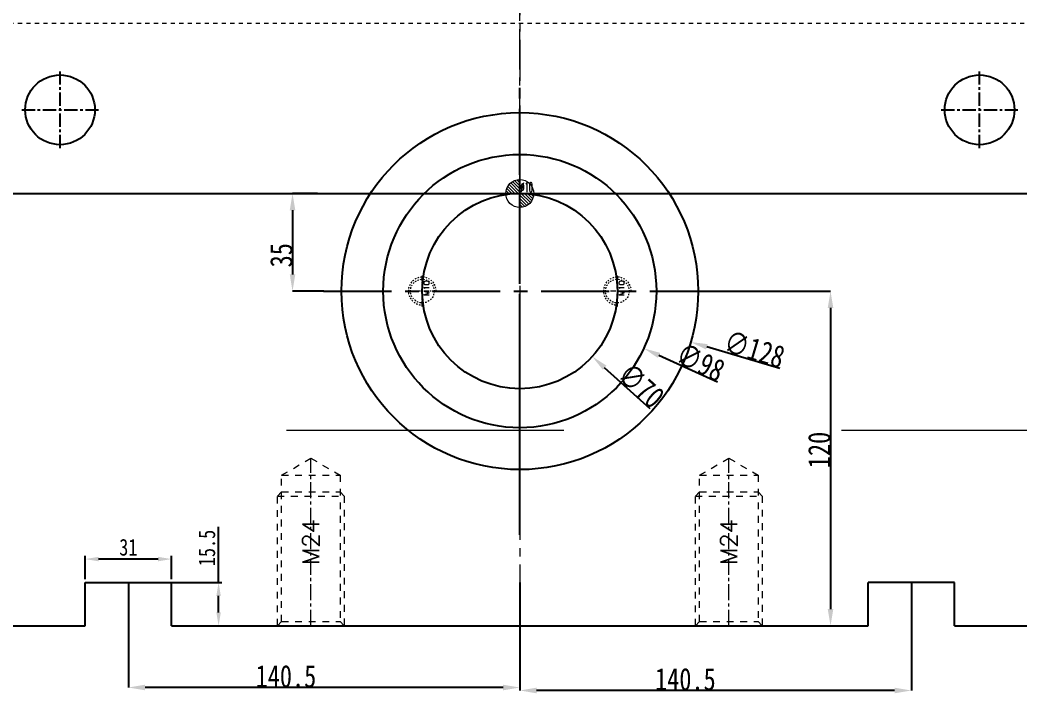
# Model space of a CAD drawing. Header units: millimetres. Extents: x -941 to 1421, y -11614 to -3210.
# Drawn here: x -170.5 to 188.4, y -4088 to -3846.4 of the extents above; entities that cross this region are included whole.
import ezdxf
from ezdxf.enums import TextEntityAlignment as Align

# ---------------------------------------------------------------- set-up
doc = ezdxf.new("R2010")
doc.units = ezdxf.units.MM
doc.header["$LTSCALE"] = 16.335
doc.header["$PDMODE"] = 3
doc.header["$PDSIZE"] = 0.3125
doc.linetypes.add('CENTER', pattern=[0.6, 0.375, -0.075, 0.075, -0.075])
doc.linetypes.add('HIDDEN', pattern=[0.2, 0.1, -0.1])
doc.layers.get('0').update_dxf_attribs({"linetype": 'CONTINUOUS'})
doc.layers.get('Defpoints').update_dxf_attribs({"linetype": 'CONTINUOUS'})
for name, color, linetype, lineweight in [('center', 1, 'CENTER', 9), ('cool', 153, 'HIDDEN', 9), ('dim', 82, 'CONTINUOUS', 9), ('epin', 13, 'CONTINUOUS', 9), ('moldbase', 7, 'CONTINUOUS', 20), ('screw', 33, 'CONTINUOUS', 13)]:
    doc.layers.add(name, color=color, linetype=linetype, lineweight=lineweight)
doc.styles.get("Standard").update_dxf_attribs({"font": 'txt', "width": 0.8})
doc.styles.add('TXT', font='txt.shx', dxfattribs={"bigfont": 'gbcbig.shx'})
doc.styles.add('TXT05', font='txt.shx', dxfattribs={"width": 0.5, "bigfont": 'gbcbig.shx'})
doc.dimstyles.new('ISO-25', dxfattribs={"dimtxt": 8, "dimasz": 6, "dimexe": 0, "dimexo": 0, "dimgap": 0, "dimtad": 1, "dimdsep": 46, "dimtxsty": 'Standard', "dimcen": 0, "dimclrd": 4, "dimclre": 4, "dimclrt": 6, "dimazin": 0, "dimtfac": 1, "dimtofl": 0, "dimtmove": 0, "dimatfit": 3, "dimfxl": 0, "dimarcsym": 0})

# ---------------------------------------------------------------- blocks, each defined once
blk = doc.blocks.new('*D377')
at = {"color": 4, "lineweight": -2}
blk.add_line((79.78, -3976.28), (58.83, -3966.61), dxfattribs=at)
at = {"color": 4}
blk.add_solid([(59.25, -3965.71), (58.41, -3967.52), (53.39, -3964.1)], dxfattribs=at)
at = {"layer": 'Defpoints', "color": 0}
for p in [(-35.59, -3923.03), (53.39, -3964.1)]:
    blk.add_point(p, dxfattribs=at)
at = {"color": 6, "insert": (73.71, -3969.07), "char_height": 8, "attachment_point": 5, "rotation": 335.2248}
blk.add_mtext('∅98', dxfattribs=at)
blk = doc.blocks.new('*D378')
at = {"color": 4, "lineweight": -2}
blk.add_line((102.18, -3971.34), (75.98, -3963.54), dxfattribs=at)
at = {"color": 4}
blk.add_solid([(76.27, -3962.58), (75.7, -3964.5), (70.23, -3961.83)], dxfattribs=at)
at = {"layer": 'Defpoints', "color": 0}
for p in [(-52.44, -3925.3), (70.23, -3961.83)]:
    blk.add_point(p, dxfattribs=at)
at = {"color": 6, "insert": (93.1, -3964.46), "char_height": 8, "attachment_point": 5, "rotation": 343.4187}
blk.add_mtext('∅128', dxfattribs=at)
blk = doc.blocks.new('screw_m10_g')
at = {"layer": 'screw', "color": 1, "linetype": 'CENTER', "ltscale": 0.310989}
for p, q in [((0, -5.5), (0, 5.5)), ((-5.5, 0), (5.5, 0))]:
    blk.add_line(p, q, dxfattribs=at)
at = {"layer": 'screw', "linetype": 'HIDDEN', "ltscale": 0.310989}
blk.add_circle((0, 0), 4.25, dxfattribs=at)
at = {"layer": 'screw', "color": 92, "linetype": 'HIDDEN', "ltscale": 0.310989}
blk.add_arc((0, 0), 5, 270, 180, dxfattribs=at)
at = {"layer": 'screw', "color": 6, "style": 'TXT'}
blk.add_text('M10', height=2, dxfattribs=at).set_placement((-1.7, -2.5))
blk = doc.blocks.new('epin_ejp_10')
at = {"layer": 'epin'}
h = blk.add_hatch(dxfattribs=at)
h.set_pattern_fill('_ANSI31', color=123, scale=0.25, angle=90, style=0)
h.set_pattern_definition([(135, (-3501.19435, 375.4519), (-0.561266, -0.561266), [])])
h.paths.add_polyline_path([(0, 5, 0.414214), (-5, 0), (0, 0)])
h.paths.add_polyline_path([(5, 0), (0, 0), (0, -5, 0.414214)])
at = {"layer": 'epin', "color": 1, "linetype": 'CENTER', "ltscale": 0.310989}
for p, q in [((0, -5.5), (0, 5.5)), ((-5.5, 0), (5.5, 0))]:
    blk.add_line(p, q, dxfattribs=at)
at = {"layer": 'epin'}
blk.add_circle((0, 0), 5, dxfattribs=at)
at = {"layer": 'epin', "color": 6, "style": 'TXT05', "width": 0.5}
blk.add_text('%%c10', height=3.5, dxfattribs=at).set_placement((0.2, 0.5))
blk = doc.blocks.new('*D375')
at = {"color": 4, "lineweight": -2}
for p, q in [((-63.66, -3908.57), (-72.67, -3908.57)), ((-72.67, -3914.57), (-72.67, -3937.57)), ((-61.5, -3943.57), (-72.67, -3943.57))]:
    blk.add_line(p, q, dxfattribs=at)
at = {"color": 4}
for points in [[(-73.67, -3914.57), (-71.67, -3914.57), (-72.67, -3908.57)], [(-73.67, -3937.57), (-71.67, -3937.57), (-72.67, -3943.57)]]:
    blk.add_solid(points, dxfattribs=at)
at = {"layer": 'Defpoints', "color": 0}
for p in [(-63.66, -3908.57), (-72.67, -3943.57), (-61.5, -3943.57)]:
    blk.add_point(p, dxfattribs=at)
at = {"color": 6, "insert": (-76.67, -3930.71), "char_height": 8, "attachment_point": 5, "rotation": 90}
blk.add_mtext('35', dxfattribs=at)
blk = doc.blocks.new('*D376')
at = {"color": 4, "lineweight": -2}
blk.add_line((55.67, -3985.77), (39.34, -3971.03), dxfattribs=at)
at = {"color": 4}
blk.add_solid([(40.01, -3970.29), (38.67, -3971.77), (34.88, -3967.01)], dxfattribs=at)
at = {"layer": 'Defpoints', "color": 0}
for p in [(-17.09, -3920.12), (34.88, -3967.01)]:
    blk.add_point(p, dxfattribs=at)
at = {"color": 6, "insert": (52.41, -3977.44), "char_height": 8, "attachment_point": 5, "rotation": 317.9411}
blk.add_mtext('∅70', dxfattribs=at)
blk = doc.blocks.new('*D384')
at = {"layer": 'Defpoints', "color": 0}
for p in [(-147.1, -4039.65), (-147.1, -4048.07), (-116.1, -4048.07)]:
    blk.add_point(p, dxfattribs=at)
at = {"layer": 'dim', "color": 4, "lineweight": -2}
for p, q in [((-147.1, -4046.87), (-147.1, -4038.45)), ((-120.9, -4039.65), (-142.3, -4039.65)), ((-116.1, -4046.87), (-116.1, -4038.45))]:
    blk.add_line(p, q, dxfattribs=at)
at = {"layer": 'dim', "color": 4}
for points in [[(-142.3, -4038.85), (-142.3, -4040.45), (-147.1, -4039.65)], [(-120.9, -4038.85), (-120.9, -4040.45), (-116.1, -4039.65)]]:
    blk.add_solid(points, dxfattribs=at)
at = {"layer": 'dim', "color": 6, "insert": (-131.6, -4035.45), "char_height": 6, "attachment_point": 5}
blk.add_mtext('31', dxfattribs=at)
blk = doc.blocks.new('*D385')
at = {"layer": 'Defpoints', "color": 0}
for p in [(-118.01, -4048.07), (-112.11, -4063.57), (-99.21, -4063.57)]:
    blk.add_point(p, dxfattribs=at)
at = {"layer": 'dim', "color": 4, "lineweight": -2}
for p, q in [((-99.21, -4048.07), (-99.21, -4028.07)), ((-116.82, -4048.07), (-98.01, -4048.07)), ((-99.21, -4058.77), (-99.21, -4052.87)), ((-110.92, -4063.57), (-98.01, -4063.57))]:
    blk.add_line(p, q, dxfattribs=at)
at = {"layer": 'dim', "color": 4}
for points in [[(-100.01, -4052.87), (-98.41, -4052.87), (-99.21, -4048.07)], [(-100.01, -4058.77), (-98.41, -4058.77), (-99.21, -4063.57)]]:
    blk.add_solid(points, dxfattribs=at)
at = {"layer": 'dim', "color": 6, "insert": (-103.41, -4035.67), "char_height": 6, "attachment_point": 5, "rotation": 90}
blk.add_mtext('15.5', dxfattribs=at)
blk = doc.blocks.new('*D386')
at = {"color": 4, "lineweight": -2}
for p, q in [((8.9, -4048.07), (8.9, -4086.78)), ((149.4, -4048.07), (149.4, -4086.78)), ((143.4, -4086.78), (14.9, -4086.78))]:
    blk.add_line(p, q, dxfattribs=at)
at = {"color": 4}
for points in [[(14.9, -4085.78), (14.9, -4087.78), (8.9, -4086.78)], [(143.4, -4085.78), (143.4, -4087.78), (149.4, -4086.78)]]:
    blk.add_solid(points, dxfattribs=at)
at = {"layer": 'Defpoints', "color": 0}
for p in [(8.9, -4048.07), (149.4, -4048.07), (8.9, -4086.78)]:
    blk.add_point(p, dxfattribs=at)
at = {"color": 6, "insert": (68.31, -4082.78), "char_height": 8, "attachment_point": 5}
blk.add_mtext('140.5', dxfattribs=at)
blk = doc.blocks.new('*D387')
at = {"color": 4, "lineweight": -2}
for p, q in [((-131.6, -4048.07), (-131.6, -4085.71)), ((8.9, -4048.07), (8.9, -4085.71)), ((2.9, -4085.71), (-125.6, -4085.71))]:
    blk.add_line(p, q, dxfattribs=at)
at = {"color": 4}
for points in [[(-125.6, -4084.71), (-125.6, -4086.71), (-131.6, -4085.71)], [(2.9, -4084.71), (2.9, -4086.71), (8.9, -4085.71)]]:
    blk.add_solid(points, dxfattribs=at)
at = {"layer": 'Defpoints', "color": 0}
for p in [(-131.6, -4048.07), (8.9, -4048.07), (-131.6, -4085.71)]:
    blk.add_point(p, dxfattribs=at)
at = {"color": 6, "insert": (-75.04, -4081.71), "char_height": 8, "attachment_point": 5}
blk.add_mtext('140.5', dxfattribs=at)
blk = doc.blocks.new('147')
at = {"layer": 'cool', "ltscale": 0.932966}
blk.add_line((229.57, -3857.57), (-211.77, -3857.57), dxfattribs=at)
blk = doc.blocks.new('*D527')
at = {"color": 4, "lineweight": -2}
for p, q in [((79.3, -3943.57), (120.4, -3943.57)), ((120.4, -3949.57), (120.4, -4057.57)), ((111.77, -4063.57), (120.4, -4063.57))]:
    blk.add_line(p, q, dxfattribs=at)
at = {"color": 4}
for points in [[(119.4, -3949.57), (121.4, -3949.57), (120.4, -3943.57)], [(119.4, -4057.57), (121.4, -4057.57), (120.4, -4063.57)]]:
    blk.add_solid(points, dxfattribs=at)
at = {"layer": 'Defpoints', "color": 0}
for p in [(79.3, -3943.57), (111.77, -4063.57), (120.4, -4063.57)]:
    blk.add_point(p, dxfattribs=at)
at = {"color": 6, "insert": (116.4, -4000.54), "char_height": 8, "attachment_point": 5, "rotation": 90}
blk.add_mtext('120', dxfattribs=at)

msp = doc.modelspace()

# ---------------------------------------------------------------- linework, layer by layer
at = {"color": 1, "linetype": 'CENTER', "ltscale": 0.777472}
for p, q in [((-156.104, -3892.316), (-156.104, -3864.816)), ((173.896, -3892.316), (173.896, -3864.816)), ((-169.854, -3878.566), (-142.354, -3878.566)), ((160.146, -3878.566), (187.646, -3878.566))]:
    msp.add_line(p, q, dxfattribs=at)
at = {"color": 1, "linetype": 'CENTER', "ltscale": 3.36}
msp.add_line((8.896, -4030.966), (8.896, -3870.688), dxfattribs=at)
at = {"color": 1, "linetype": 'CENTER', "ltscale": 3.980655}
for p, q in [((8.896, -4018.966), (8.896, -3878.166)), ((-61.504, -3943.566), (79.296, -3943.566))]:
    msp.add_line(p, q, dxfattribs=at)
for p, q in [((-176.104, -3908.566), (193.896, -3908.566)), ((-147.104, -4063.566), (-147.104, -4048.066)), ((-147.104, -4048.066), (-116.104, -4048.066)), ((-116.104, -4063.566), (-116.104, -4048.066)), ((133.896, -4063.566), (133.896, -4048.066)), ((164.896, -4048.066), (133.896, -4048.066)), ((164.896, -4063.566), (164.896, -4048.066)), ((-266.104, -4063.566), (-147.104, -4063.566)), ((-116.104, -4063.566), (133.896, -4063.566)), ((164.896, -4063.566), (283.896, -4063.566))]:
    msp.add_line(p, q)
for centre, radius in [((-156.104, -3878.566), 12.5), ((173.896, -3878.566), 12.5), ((8.896, -3943.566), 64), ((8.896, -3943.566), 49), ((8.896, -3943.566), 35)]:
    msp.add_circle(centre, radius)
at = {"layer": 'center', "color": 1, "linetype": 'CENTER', "ltscale": 2.363514}
msp.add_line((8.896, -3933.566), (8.896, -3533.566), dxfattribs=at)
at = {"layer": 'moldbase', "color": 1, "linetype": 'CENTER', "ltscale": 2.4}
msp.add_line((8.896, -3453.566), (8.896, -4053.566), dxfattribs=at)
at = {"layer": 'moldbase', "color": 8, "linetype": 'HIDDEN', "ltscale": 60.96}
msp.add_line((223.896, -3993.566), (-206.104, -3993.566), dxfattribs=at)
at = {"layer": 'screw', "color": 8, "linetype": 'HIDDEN', "ltscale": 1.492746}
for p, q in [((-76.604, -4009.566), (-66.104, -4003.504)), ((-66.104, -4003.504), (-55.604, -4009.566)), ((73.396, -4009.566), (83.896, -4003.504)), ((83.896, -4003.504), (94.396, -4009.566)), ((-76.604, -4062.066), (-76.604, -4009.566)), ((-76.604, -4009.566), (-55.604, -4009.566)), ((-55.604, -4009.566), (-55.604, -4062.066)), ((73.396, -4062.066), (73.396, -4009.566)), ((73.396, -4009.566), (94.396, -4009.566)), ((94.396, -4009.566), (94.396, -4062.066)), ((-78.104, -4063.566), (-76.604, -4062.066)), ((-76.604, -4062.066), (-55.604, -4062.066)), ((-55.604, -4062.066), (-54.104, -4063.566)), ((71.896, -4063.566), (73.396, -4062.066)), ((73.396, -4062.066), (94.396, -4062.066)), ((94.396, -4062.066), (95.896, -4063.566))]:
    msp.add_line(p, q, dxfattribs=at)
at = {"layer": 'screw', "color": 1, "linetype": 'CENTER', "ltscale": 0.932966}
for p, q in [((-66.104, -4063.566), (-66.104, -4003.504)), ((83.896, -4063.566), (83.896, -4003.504))]:
    msp.add_line(p, q, dxfattribs=at)
at = {"layer": 'screw', "color": 92, "linetype": 'HIDDEN', "ltscale": 1.492746}
for p, q in [((-78.104, -4017.066), (-76.604, -4015.566)), ((-76.604, -4015.566), (-55.604, -4015.566)), ((-55.604, -4015.566), (-54.104, -4017.066)), ((71.896, -4017.066), (73.396, -4015.566)), ((73.396, -4015.566), (94.396, -4015.566)), ((94.396, -4015.566), (95.896, -4017.066)), ((-78.104, -4063.566), (-78.104, -4017.066)), ((-78.104, -4017.066), (-54.104, -4017.066)), ((-54.104, -4017.066), (-54.104, -4063.566)), ((71.896, -4063.566), (71.896, -4017.066)), ((71.896, -4017.066), (95.896, -4017.066)), ((95.896, -4017.066), (95.896, -4063.566))]:
    msp.add_line(p, q, dxfattribs=at)

# ---------------------------------------------------------------- block references
msp.add_blockref('147', (0, 10))
at = {"layer": 'epin'}
msp.add_blockref('epin_ejp_10', (8.896, -3908.566), dxfattribs=at)
at = {"layer": 'screw', "color": 4, "rotation": 90}
for p in [(-26.104, -3943.566), (43.896, -3943.566)]:
    msp.add_blockref('screw_m10_g', p, dxfattribs=at)

# ---------------------------------------------------------------- texts
at = {"layer": 'screw', "color": 6, "linetype": 'HIDDEN', "ltscale": 1.492746, "style": 'TXT'}
for p in [(-66.104, -4033.535), (83.896, -4033.535)]:
    msp.add_text('M24', height=6, rotation=90, dxfattribs=at).set_placement(p, align=Align.MIDDLE)

# ---------------------------------------------------------------- dimensions: what is measured, and where the dimension line sits
for base, p1, p2, picture, middle in [((-72.666, -3943.566), (-63.663, -3908.566), (-61.504, -3943.566), '*D375', (-72.666, -3930.714)), ((120.399, -4063.566), (79.296, -3943.566), (111.766, -4063.566), '*D527', (120.399, -4000.542))]:
    dim = msp.add_linear_dim(base=base, p1=p1, p2=p2, angle=90, dimstyle='ISO-25', override={"dimfxl": 1.25})
    dim.commit()
    dim.dimension.update_dxf_attribs({"geometry": picture, "text_midpoint": middle, "dimtype": 160})
for p1, p2, picture, middle in [((-17.09, -3920.12), (34.882, -3967.012), '*D376', (52.41, -3977.44)), ((-52.443, -3925.302), (70.234, -3961.83), '*D378', (93.1, -3964.465)), ((-35.594, -3923.032), (53.386, -3964.1), '*D377', (73.705, -3969.073))]:
    dim = msp.add_diameter_dim_2p(p1=p1, p2=p2, dimstyle='ISO-25', override={"dimfxl": 1.25})
    dim.commit()
    dim.dimension.update_dxf_attribs({"geometry": picture, "text_midpoint": middle})
for base, p1, p2, picture, middle in [((-131.604, -4085.707), (8.896, -4048.066), (-131.604, -4048.066), '*D387', (-75.045, -4085.707)), ((8.896, -4086.779), (149.396, -4048.066), (8.896, -4048.066), '*D386', (68.306, -4086.779))]:
    dim = msp.add_linear_dim(base=base, p1=p1, p2=p2, dimstyle='ISO-25')
    dim.commit()
    dim.dimension.update_dxf_attribs({"geometry": picture, "text_midpoint": middle, "dimtype": 160})
at = {"layer": 'dim'}
dim = msp.add_linear_dim(base=(-99.207, -4063.566), p1=(-118.015, -4048.066), p2=(-112.115, -4063.566), angle=90, dimstyle='ISO-25', override={"dimtxt": 6, "dimasz": 4.8, "dimexe": 1.1994, "dimexo": 1.1994, "dimgap": 1.1994}, dxfattribs=at)
dim.commit()
dim.dimension.update_dxf_attribs({"geometry": '*D385', "text_midpoint": (-99.207, -4035.666), "dimtype": 160})
dim = msp.add_linear_dim(base=(-147.104, -4039.652), p1=(-116.104, -4048.066), p2=(-147.104, -4048.066), dimstyle='ISO-25', override={"dimtxt": 6, "dimasz": 4.8, "dimexe": 1.1994, "dimexo": 1.1994, "dimgap": 1.1994}, dxfattribs=at)
dim.commit()
dim.dimension.update_dxf_attribs({"geometry": '*D384', "text_midpoint": (-131.604, -4035.453)})

doc.saveas('drawing.dxf')
